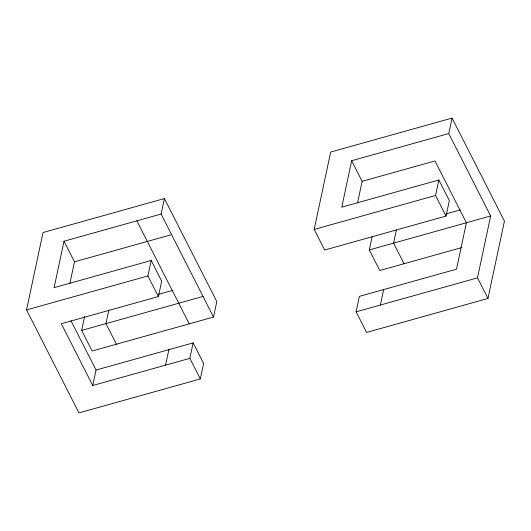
<?xml version="1.0" encoding="UTF-8"?>
<svg xmlns="http://www.w3.org/2000/svg" width="531" height="531" viewBox="0 0 531 531"><rect width="100%" height="100%" fill="white"/><g stroke="black" fill="none" stroke-linecap="round" stroke-linejoin="round"><path stroke-width="0.8" d="M193.138 342.873L189.839 358.352L92.746 385.519L96.045 370.041L193.138 342.873L203.619 363.469L200.32 378.948L78.953 412.906L26.55 309.912L43.038 232.538L164.404 198.574L216.807 301.568L213.508 317.047L92.142 351.004L81.661 330.408L84.628 316.483M164.404 198.574L161.105 214.053L64.012 241.22L54.122 287.649L151.216 260.482L161.696 281.078L158.397 296.55L61.304 323.718L92.746 385.519M69.886 283.435L74.493 261.816L64.012 241.22M108.901 309.686L105.934 323.618L116.415 344.214M158.397 296.55L147.917 275.954L151.216 260.482M165.566 365.142L168.865 349.663M452.047 118.094L448.748 133.566L351.655 160.734L341.765 207.163L438.858 179.996L449.339 200.592L446.04 216.071L324.673 250.028L314.193 229.432L330.68 152.052L452.047 118.094L504.45 221.088L487.962 298.462L366.596 332.426L356.115 311.823L359.414 296.351L456.507 269.184L466.397 222.755L434.955 160.959L362.135 181.336L357.529 202.948M461.837 247.559L379.784 270.518L369.304 249.922L372.105 236.766M380.388 305.033L383.687 289.554M396.378 229.976L393.577 243.132L404.058 263.728M446.04 216.071L435.559 195.468L438.858 179.996M487.962 298.462L477.482 277.866L490.671 215.964L448.748 133.566M74.493 261.816L171.586 234.649M26.55 309.912L147.917 275.954M314.193 229.432L435.559 195.468M158.304 294.406L172.555 290.424M445.947 213.927L460.198 209.937M81.661 330.408L203.028 296.451M369.304 249.922L490.671 215.964M356.115 311.823L477.482 277.866M351.655 160.734L362.135 181.336M161.105 214.053L213.508 317.047M136.832 220.843L189.235 323.837M189.839 358.352L200.32 378.948M70.962 320.751L96.045 370.041"/></g></svg>
